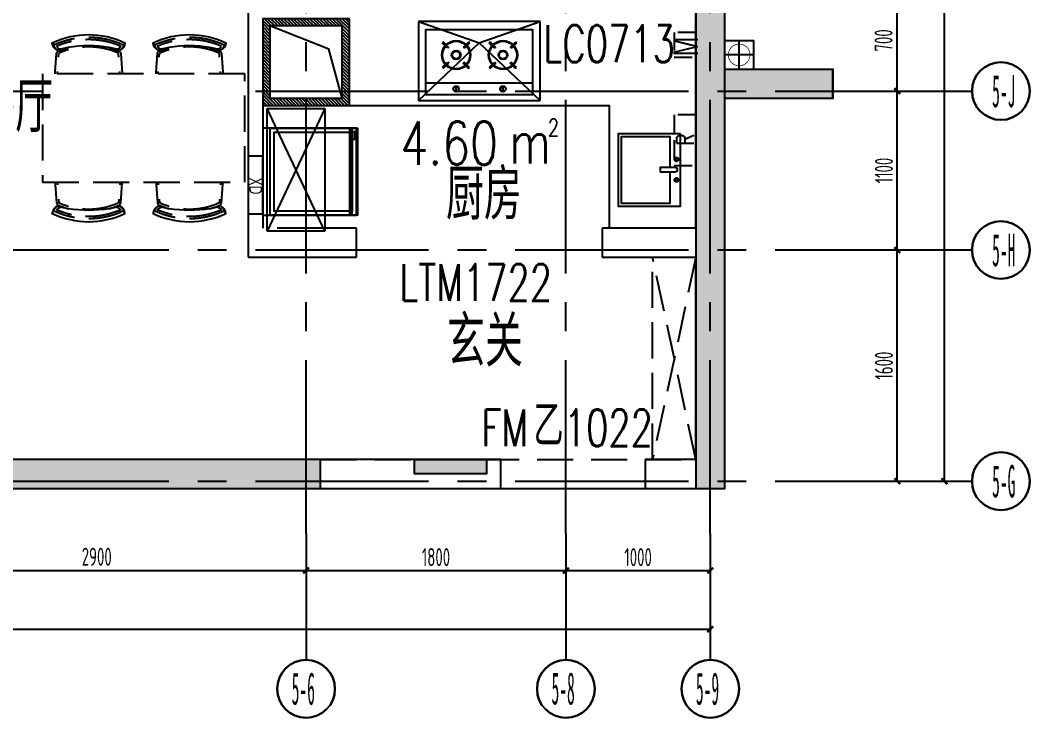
# Model space of a CAD drawing. Header units: millimetres. Extents: x -187744 to 2148, y -49419 to 6550.
# Drawn here: x -27873 to -20879, y -16749 to -11921 of the extents above; entities that cross this region are included whole.
import ezdxf
from ezdxf.enums import TextEntityAlignment as Align

# ---------------------------------------------------------------- set-up
doc = ezdxf.new("R2010")
doc.units = ezdxf.units.MM
doc.header["$LTSCALE"] = 1000
doc.header["$MEASUREMENT"] = 0
doc.set_wipeout_variables(frame=1)
for name, pattern in [('B1户型$0$DASH', [0.35, 0.25, -0.1]), ('CONTINOUS', [0]), ('DASHED2', [0.375, 0.25, -0.125]), ('M-CENTER', [1.8, 1.2, -0.2, 0.2, -0.2])]:
    doc.linetypes.add(name, pattern=pattern)
doc.layers.get('Defpoints').update_dxf_attribs({"color": 136})
for name, color, linetype in [('-F废水立管', 30, 'F废水50'), ('0w-梁1', 4, 'DASHED2'), ('1#f35层以上墙柱-col_建筑$0$1#f35层以上墙柱-col$0$Col_1#_2F$0$0q-柱0', 3, 'Continuous'), ('1#f35层以上墙柱-col_建筑$0$1#f35层以上墙柱-col$0$Col_1#_2F$0$0q-柱填充', 251, 'Continuous'), ('A-AXIS', 150, 'Continuous'), ('A-DIM', 44, 'Continuous'), ('AXIS', 150, 'Continuous'), ('AXIS_TEXT', 50, 'Continuous'), ('B1户型$0$AD-SIGN', 195, 'Continuous'), ('B1户型$0$BASE', 5, 'Continuous'), ('B1户型$0$BASE-HATCH', 8, 'Continuous'), ('B1户型$0$D_EQUIPMENT', 240, 'Continuous'), ('B1户型$0$DS-HIGH-CABINET', 30, 'Continuous'), ('B1户型$0$FF-FIXT', 31, 'Continuous'), ('B1户型$0$FF-FURN', 51, 'Continuous'), ('B1户型$0$FLOR-TPTN', 153, 'Continuous'), ('B1户型$0$FURNITURE', 9, 'B1户型$0$DASH'), ('B1户型$0$K_EQUIPMENT', 6, 'Continuous'), ('B1户型$0$WALL', 2, 'Continuous'), ('B1户型$0$WIND', 4, 'Continuous'), ('DOTE', 138, 'M-CENTER'), ('PUB_TEXT', 7, 'Continuous'), ('WALL', 160, 'Continuous'), ('WIND-IDEN', 150, 'Continuous'), ('轴字', 7, 'Continuous')]:
    doc.layers.add(name, color=color, linetype=linetype)
doc.layers.add('-给排水辅助线', color=201, linetype='Continuous', plot=False)
doc.styles.add('-linetext', font='(hs)华森字母.shx', dxfattribs={"width": 0.6, "bigfont": '(hs)华森汉字.shx'})
doc.styles.add('_SIMPLEX', font='SIMPLEX', dxfattribs={"width": 0.8, "bigfont": 'hztxt'})
doc.styles.add('_TCH_WINDOW', font='SIMPLEX', dxfattribs={"bigfont": 'GBCBIG'})
doc.styles.add('B1户型$0$1#2#平面图$0$1#2#平面图$0$平面说明-标准层$0$HZ1', font='ros.shx', dxfattribs={"width": 0.7, "bigfont": 'hztxt.shx'})
doc.styles.add('B1户型$0$3#平面图$0$平面说明-标准层$0$hszt', font='HS华森字母.shx', dxfattribs={"width": 0.7, "bigfont": 'hs华森汉字.shx'})
doc.styles.add('COMPLEX', font='COMPLEX')
doc.styles.add('H-DIM', font='archs.shx', dxfattribs={"width": 0.7})
doc.styles.add('S-黑体', font='simhei.ttf')
doc.linetypes.add('F废水50', pattern='A,50,-1,["F",-linetext,S=1.5,R=0,X=-0.75,Y=-0.75],-1', length=52)
doc.dimstyles.new('H_DIM_1', dxfattribs={"dimscale": 0, "dimtxt": 2.5, "dimasz": 0.8, "dimexe": 2, "dimexo": 1.5, "dimgap": 0.6, "dimtad": 1, "dimdec": 0, "dimzin": 12, "dimdsep": 46, "dimtxsty": 'H-DIM', "dimblk": 'ARCHTICK', "dimcen": 0.125, "dimclrd": 44, "dimclre": 44, "dimclrt": 50, "dimadec": 0, "dimazin": 0, "dimtfac": 1, "dimtdec": 0, "dimtix": 1, "dimtmove": 2, "dimatfit": 3, "dimldrblk": 'ARCHTICK', "dimfxl": 1, "dimtvp": 1, "dimtolj": 1, "dimtzin": 0, "dimarcsym": 0})

# ---------------------------------------------------------------- blocks, each defined once
blk = doc.blocks.new('_ArchTick')
at = {"color": 0, "linetype": 'ByBlock', "const_width": 0.4}
blk.add_lwpolyline([(-0.5, -0.5), (0.5, 0.5)], dxfattribs=at)
blk = doc.blocks.new('*D44')
at = {"layer": 'A-DIM', "color": 44, "lineweight": -2, "transparency": 16777216}
for p, q in [((6700.8, 3825.1), (7329.1, 3825.1)), ((7229.1, -4024.9), (7229.1, 3825.1)), ((6700.8, -4024.9), (7329.1, -4024.9))]:
    blk.add_line(p, q, dxfattribs=at)
at = {"layer": 'Defpoints', "color": 0, "transparency": 16777216}
for p in [(6625.8, 3825.1), (7229.1, 3825.1), (6625.8, -4024.9)]:
    blk.add_point(p, dxfattribs=at)
at = {"layer": 'A-DIM', "color": 44, "lineweight": -2, "transparency": 16777216, "xscale": 40, "yscale": 40, "zscale": 40}
for p, rotation in [((7229.1, 3825.1), 90), ((7229.1, -4024.9), 270)]:
    blk.add_blockref('_ArchTick', p, dxfattribs=dict(at, rotation=rotation))
at = {"layer": 'A-DIM', "color": 50, "transparency": 16777216, "insert": (7134, -99.9), "char_height": 125, "attachment_point": 5, "rotation": 90, "style": 'H-DIM'}
blk.add_mtext('\\A1;7850', dxfattribs=at)
blk = doc.blocks.new('*D43')
at = {"layer": 'A-DIM', "color": 44, "lineweight": -2, "transparency": 16777216}
for p, q in [((6700.8, -2424.9), (7003.1, -2424.9)), ((6903.1, -4024.9), (6903.1, -2424.9)), ((6700.8, -4024.9), (7003.1, -4024.9))]:
    blk.add_line(p, q, dxfattribs=at)
at = {"layer": 'Defpoints', "color": 0, "transparency": 16777216}
for p in [(6625.8, -2424.9), (6903.1, -2424.9), (6625.8, -4024.9)]:
    blk.add_point(p, dxfattribs=at)
at = {"layer": 'A-DIM', "color": 44, "lineweight": -2, "transparency": 16777216, "xscale": 40, "yscale": 40, "zscale": 40}
for p, rotation in [((6903.1, -2424.9), 90), ((6903.1, -4024.9), 270)]:
    blk.add_blockref('_ArchTick', p, dxfattribs=dict(at, rotation=rotation))
at = {"layer": 'A-DIM', "color": 50, "transparency": 16777216, "insert": (6810.6, -3224.9), "char_height": 125, "attachment_point": 5, "rotation": 90, "style": 'H-DIM'}
blk.add_mtext('\\A1;1600', dxfattribs=at)
blk = doc.blocks.new('*D42')
at = {"layer": 'A-DIM', "color": 44, "lineweight": -2, "transparency": 16777216}
for p, q in [((6700.8, -1324.9), (7003.1, -1324.9)), ((6903.1, -2424.9), (6903.1, -1324.9)), ((6700.8, -2424.9), (7003.1, -2424.9))]:
    blk.add_line(p, q, dxfattribs=at)
at = {"layer": 'Defpoints', "color": 0, "transparency": 16777216}
for p in [(6625.8, -1324.9), (6903.1, -1324.9), (6625.8, -2424.9)]:
    blk.add_point(p, dxfattribs=at)
at = {"layer": 'A-DIM', "color": 44, "lineweight": -2, "transparency": 16777216, "xscale": 40, "yscale": 40, "zscale": 40}
for p, rotation in [((6903.1, -1324.9), 90), ((6903.1, -2424.9), 270)]:
    blk.add_blockref('_ArchTick', p, dxfattribs=dict(at, rotation=rotation))
at = {"layer": 'A-DIM', "color": 50, "transparency": 16777216, "insert": (6810.6, -1874.9), "char_height": 125, "attachment_point": 5, "rotation": 90, "style": 'H-DIM'}
blk.add_mtext('\\A1;1100', dxfattribs=at)
blk = doc.blocks.new('*D41')
at = {"layer": 'A-DIM', "color": 44, "lineweight": -2, "transparency": 16777216}
for p, q in [((6700.8, -624.9), (7003.1, -624.9)), ((6903.1, -1324.9), (6903.1, -624.9)), ((6700.8, -1324.9), (7003.1, -1324.9))]:
    blk.add_line(p, q, dxfattribs=at)
at = {"layer": 'Defpoints', "color": 0, "transparency": 16777216}
for p in [(6625.8, -624.9), (6903.1, -624.9), (6625.8, -1324.9)]:
    blk.add_point(p, dxfattribs=at)
at = {"layer": 'A-DIM', "color": 44, "lineweight": -2, "transparency": 16777216, "xscale": 40, "yscale": 40, "zscale": 40}
for p, rotation in [((6903.1, -624.9), 90), ((6903.1, -1324.9), 270)]:
    blk.add_blockref('_ArchTick', p, dxfattribs=dict(at, rotation=rotation))
at = {"layer": 'A-DIM', "color": 50, "transparency": 16777216, "insert": (6808, -974.9), "char_height": 125, "attachment_point": 5, "rotation": 90, "style": 'H-DIM'}
blk.add_mtext('\\A1;700', dxfattribs=at)
blk = doc.blocks.new('_AXISO')
blk.add_circle((0, 0), 0.5)
at = {"layer": 'AXIS_TEXT', "style": 'COMPLEX', "width": 1.041667}
blk.add_attdef('A', text='', height=0.56, dxfattribs=at).set_placement((-0.25, -0.28), (0.25, -0.28), align=Align.FIT)
blk = doc.blocks.new('*D36')
at = {"layer": 'A-DIM', "color": 44, "lineweight": -2, "transparency": 16777216}
for p, q in [((-5792.1, -4461.9), (-5792.1, -5149.7)), ((5607.9, -4461.9), (5607.9, -5149.7)), ((-5792.1, -5049.7), (5607.9, -5049.7))]:
    blk.add_line(p, q, dxfattribs=at)
at = {"layer": 'Defpoints', "color": 0, "transparency": 16777216}
for p in [(-5792.1, -4386.9), (5607.9, -4386.9), (5607.9, -5049.7)]:
    blk.add_point(p, dxfattribs=at)
at = {"layer": 'A-DIM', "color": 44, "lineweight": -2, "transparency": 16777216, "xscale": 40, "yscale": 40, "zscale": 40, "rotation": 180}
blk.add_blockref('_ArchTick', (-5792.1, -5049.7), dxfattribs=at)
at = {"layer": 'A-DIM', "color": 44, "lineweight": -2, "transparency": 16777216, "xscale": 40, "yscale": 40, "zscale": 40}
blk.add_blockref('_ArchTick', (5607.9, -5049.7), dxfattribs=at)
at = {"layer": 'A-DIM', "color": 50, "transparency": 16777216, "insert": (-92.1, -4952), "char_height": 125, "attachment_point": 5, "style": 'H-DIM'}
blk.add_mtext('\\A1;11400', dxfattribs=at)
blk = doc.blocks.new('*D33')
at = {"layer": 'A-DIM', "color": 44, "lineweight": -2, "transparency": 16777216}
for p, q in [((-92.1, -4461.9), (-92.1, -4742.7)), ((2807.9, -4461.9), (2807.9, -4742.7)), ((-92.1, -4642.7), (2807.9, -4642.7))]:
    blk.add_line(p, q, dxfattribs=at)
at = {"layer": 'Defpoints', "color": 0, "transparency": 16777216}
for p in [(-92.1, -4386.9), (2807.9, -4386.9), (2807.9, -4642.7)]:
    blk.add_point(p, dxfattribs=at)
at = {"layer": 'A-DIM', "color": 44, "lineweight": -2, "transparency": 16777216, "xscale": 40, "yscale": 40, "zscale": 40, "rotation": 180}
blk.add_blockref('_ArchTick', (-92.1, -4642.7), dxfattribs=at)
at = {"layer": 'A-DIM', "color": 44, "lineweight": -2, "transparency": 16777216, "xscale": 40, "yscale": 40, "zscale": 40}
blk.add_blockref('_ArchTick', (2807.9, -4642.7), dxfattribs=at)
at = {"layer": 'A-DIM', "color": 50, "transparency": 16777216, "insert": (1357.9, -4547.6), "char_height": 125, "attachment_point": 5, "style": 'H-DIM'}
blk.add_mtext('\\A1;2900', dxfattribs=at)
blk = doc.blocks.new('*D32')
at = {"layer": 'A-DIM', "color": 44, "lineweight": -2, "transparency": 16777216}
for p, q in [((2807.9, -4461.9), (2807.9, -4742.7)), ((4607.9, -4461.9), (4607.9, -4742.7)), ((2807.9, -4642.7), (4607.9, -4642.7))]:
    blk.add_line(p, q, dxfattribs=at)
at = {"layer": 'Defpoints', "color": 0, "transparency": 16777216}
for p in [(2807.9, -4386.9), (4607.9, -4386.9), (4607.9, -4642.7)]:
    blk.add_point(p, dxfattribs=at)
at = {"layer": 'A-DIM', "color": 44, "lineweight": -2, "transparency": 16777216, "xscale": 40, "yscale": 40, "zscale": 40, "rotation": 180}
blk.add_blockref('_ArchTick', (2807.9, -4642.7), dxfattribs=at)
at = {"layer": 'A-DIM', "color": 44, "lineweight": -2, "transparency": 16777216, "xscale": 40, "yscale": 40, "zscale": 40}
blk.add_blockref('_ArchTick', (4607.9, -4642.7), dxfattribs=at)
at = {"layer": 'A-DIM', "color": 50, "transparency": 16777216, "insert": (3707.9, -4550.2), "char_height": 125, "attachment_point": 5, "style": 'H-DIM'}
blk.add_mtext('\\A1;1800', dxfattribs=at)
blk = doc.blocks.new('*D31')
at = {"layer": 'A-DIM', "color": 44, "lineweight": -2, "transparency": 16777216}
for p, q in [((4607.9, -4461.9), (4607.9, -4742.7)), ((5607.9, -4461.9), (5607.9, -4742.7)), ((4607.9, -4642.7), (5607.9, -4642.7))]:
    blk.add_line(p, q, dxfattribs=at)
at = {"layer": 'Defpoints', "color": 0, "transparency": 16777216}
for p in [(4607.9, -4386.9), (5607.9, -4386.9), (5607.9, -4642.7)]:
    blk.add_point(p, dxfattribs=at)
at = {"layer": 'A-DIM', "color": 44, "lineweight": -2, "transparency": 16777216, "xscale": 40, "yscale": 40, "zscale": 40, "rotation": 180}
blk.add_blockref('_ArchTick', (4607.9, -4642.7), dxfattribs=at)
at = {"layer": 'A-DIM', "color": 44, "lineweight": -2, "transparency": 16777216, "xscale": 40, "yscale": 40, "zscale": 40}
blk.add_blockref('_ArchTick', (5607.9, -4642.7), dxfattribs=at)
at = {"layer": 'A-DIM', "color": 50, "transparency": 16777216, "insert": (5107.9, -4550.2), "char_height": 125, "attachment_point": 5, "style": 'H-DIM'}
blk.add_mtext('\\A1;1000', dxfattribs=at)
blk = doc.blocks.new('gslg002')
at = {"layer": '-给排水辅助线', "color": 251, "linetype": 'ByBlock'}
blk.add_lwpolyline([(28960.9, 54333.3), (29160.9, 54333.3), (29160.9, 54533.3), (28960.9, 54533.3)], close=True, dxfattribs=at)
at = {"layer": '-给排水辅助线', "linetype": 'ByBlock'}
for points in [[(29060.9, 54333.3), (29060.9, 54533.3)], [(28960.9, 54433.3), (29160.9, 54433.3)]]:
    blk.add_lwpolyline(points, dxfattribs=at)
at = {"const_width": 4.69}
blk.add_lwpolyline([(28985.9, 54433.3, 1), (29135.9, 54433.3, 1)], format="xyb", close=True, dxfattribs=at)
blk = doc.blocks.new('B1户型$0$A$C2F164602')
at = {"color": 8}
for p, q in [((-73.3, 421.8), (-73.3, 406)), ((68.8, 421.8), (68.8, 406)), ((-76.1, 403.2), (-91.7, 403.2)), ((-73.3, 384.6), (-73.3, 400.4)), ((-55.3, 403.2), (-70.5, 403.2)), ((50.7, 403.2), (66, 403.2)), ((68.8, 384.6), (68.8, 400.4)), ((71.6, 403.2), (87.1, 403.2))]:
    blk.add_line(p, q, dxfattribs=at)
at = {"color": 0, "linetype": 'Continuous'}
blk.add_lwpolyline([(-250, 430), (-250, 0), (250, 0), (250, 430)], close=True, dxfattribs=at)
for points in [[(-17.8, 360), (-230, 360), (-230, 20), (230, 20), (230, 360), (13.3, 360)], [(-17.8, 397.6), (-17.8, 289.3), (13.3, 289.3), (13.3, 397.6)], [(8.3, 409.3), (-12.8, 409.3)]]:
    blk.add_lwpolyline(points, dxfattribs=at)
at = {"color": 8, "ltscale": 1000, "const_width": 0.314}
blk.add_lwpolyline([(-73.3, 403.3, -1), (-73.3, 403, -1)], format="xyb", close=True, dxfattribs=at)
at = {"color": 8, "const_width": 0.314}
blk.add_lwpolyline([(68.8, 403.3, 1), (68.8, 403, 1)], format="xyb", close=True, dxfattribs=at)
at = {"color": 0, "linetype": 'Continuous'}
for centre in [(-73.3, 403.2), (68.8, 403.2)]:
    blk.add_circle(centre, 14.1, dxfattribs=at)
at = {"color": 8}
for centre in [(-73.1, 403.3), (68.6, 403.3)]:
    blk.add_circle(centre, 11.4, dxfattribs=at)
at = {"color": 0, "linetype": 'Continuous'}
for centre, start, end in [((-33.8, 411.4), 319.21795, 354.32713), ((29.3, 411.4), 185.67287, 220.78205)]:
    blk.add_arc(centre, 21.1, start, end, dxfattribs=at)
blk = doc.blocks.new('B1户型$0$sdfgfghsrtgye45r')
at = {"layer": 'B1户型$0$FF-FURN'}
for points in [[(61027, -1220018.7), (61627, -1220018.7), (61627, -1219368.7), (61027, -1219368.7)], [(61550.5, -1219988.2), (61605.2, -1219988.2), (61605.2, -1220004.5), (61550.5, -1220004.5)]]:
    blk.add_lwpolyline(points, close=True, dxfattribs=at)
blk.add_lwpolyline([(61627, -1219968.7), (61027, -1219968.7)], dxfattribs=at)
blk = doc.blocks.new('B1户型$0$A$C05EE60CC')
at = {"layer": 'B1户型$0$FURNITURE'}
for p, q in [((-13.7, 527), (-12.1, 507)), ((195.1, 129.9), (-13.8, 438.8)), ((-210.1, -104), (-373.1, 231.4)), ((195.1, 129.9), (-210.1, -104))]:
    blk.add_line(p, q, dxfattribs=at)
at = {"layer": 'B1户型$0$FURNITURE', "linetype": 'Continuous'}
blk.add_lwpolyline([(-91.9, 443.5, -0.03515), (-20.6, 456, -0.221919), (-2.2, 448.4), (211.6, 132.2, -0.488206), (210.9, 121.7), (-210.1, -121.3, -0.528393), (-220.3, -117.2), (-387.2, 226.1, -0.221919), (-384.6, 245.9), (-338.1, 301.4), (-377.9, 266.3), (-391, 248.9, -0.305892), (-449.5, 275.4, -0.225695), (-13.7, 527, -0.305892), (-20.1, 463.1, 0.010418), (-41.7, 460.5), (-91.9, 443.5)], format="xyb", dxfattribs=at)
at = {"layer": 'B1户型$0$FURNITURE'}
blk.add_lwpolyline([(-449.5, 275.4), (-433, 264)], dxfattribs=at)
for centre, radius, start, end in [((32.9, -57), 565.8, 94.56345, 145.43655), ((32.9, -57), 550.8, 96.16141, 143.83859), ((-72.4, 495.3), 46.4, 311.42754, 354.25754), ((-72.4, 495.3), 61.4, 328.43705, 11.01999), ((32.9, -57), 500.8, 96.22645, 143.77355), ((-19.6, 432.5), 8.6, 47.86314, 102.15075), ((-392.7, 310.4), 61.4, 228.98001, 271.56295), ((-392.7, 310.4), 46.4, 245.74246, 288.57246), ((-364.7, 233.2), 8.6, 137.84925, 192.13686)]:
    blk.add_arc(centre, radius, start, end, dxfattribs=at)
at = {"layer": 'B1户型$0$FURNITURE', "linetype": 'Continuous'}
blk.add_arc((207.4, -359.3), 856.8, 110.45237, 129.54763, dxfattribs=at)
blk = doc.blocks.new('B1户型$0$A$C1F4B1202')
at = {"layer": 'B1户型$0$FF-FIXT'}
for p, q in [((-219, 320.2), (-256.4, 356.1)), ((-212.3, 327.6), (-249.5, 363.3)), ((-109.1, 328.1), (-71.8, 363.9)), ((-102.2, 320.8), (-64.9, 356.7)), ((105.5, 320.2), (68.1, 356.1)), ((112.3, 327.6), (75.1, 363.3)), ((215.5, 328.1), (252.7, 363.9)), ((222.3, 320.8), (259.6, 356.7)), ((-254.5, 188.3), (-217.3, 224.1)), ((-247.6, 181.1), (-210.2, 217)), ((-73.8, 180.5), (-111.1, 216.5)), ((-66.8, 187.7), (-104, 223.5)), ((70, 188.3), (107.3, 224.1)), ((77, 181.1), (114.3, 217)), ((250.8, 180.5), (213.4, 216.5)), ((257.7, 187.7), (220.5, 223.5)), ((371.9, 78.3), (-371.9, 78.3)), ((-163.2, 18.7), (-163.2, 58.2)), ((-158.2, 18.8), (-158.2, 58.1)), ((161.3, 18.7), (161.3, 58.2)), ((166.3, 18.8), (166.3, 58.1))]:
    blk.add_line(p, q, dxfattribs=at)
at = {"layer": 'B1户型$0$FF-FIXT', "linetype": 'Continuous'}
blk.add_lwpolyline([(-371.9, 0), (371.9, 0), (371.9, 446.5), (-371.9, 446.5)], close=True, dxfattribs=at)
at = {"layer": 'B1户型$0$FF-FIXT'}
for centre, radius in [((-160.4, 273.2), 100), ((-160.4, 273.2), 95), ((164.2, 273.2), 100), ((164.2, 273.2), 95), ((-160.4, 273.2), 31.3), ((-160.4, 273.2), 26.3), ((164.2, 273.2), 31.3), ((164.2, 273.2), 26.3), ((-161.2, 38.4), 19.8), ((163.3, 38.4), 19.8)]:
    blk.add_circle(centre, radius, dxfattribs=at)
for centre, radius, start, end in [((-160.4, 273.2), 126.7, 134.67564, 139.19964), ((-160.4, 273.2), 126.7, 41.16386, 45.68755), ((164.2, 273.2), 126.7, 134.67564, 139.19964), ((164.2, 273.2), 126.7, 41.16386, 45.68755), ((-160.4, 273.2), 75.1, 133.6762, 141.30987), ((-160.4, 273.2), 75.1, 39.30452, 46.93668), ((164.2, 273.2), 75.1, 133.6762, 141.30987), ((164.2, 273.2), 75.1, 39.30452, 46.93668), ((-160.4, 273.2), 75.1, 220.80073, 228.43289), ((-160.4, 273.2), 75.1, 310.95271, 318.58638), ((164.2, 273.2), 75.1, 220.80073, 228.43289), ((164.2, 273.2), 75.1, 310.95271, 318.58638), ((-160.4, 273.2), 126.7, 222.04986, 226.57356), ((-160.4, 273.2), 126.7, 313.06294, 317.58695), ((164.2, 273.2), 126.7, 222.04986, 226.57356), ((164.2, 273.2), 126.7, 313.06294, 317.58695)]:
    blk.add_arc(centre, radius, start, end, dxfattribs=at)
blk = doc.blocks.new('B1户型$0$做成ACAD TuKuai0242')
at = {"layer": 'B1户型$0$FF-FURN', "linetype": 'Continuous'}
for points in [[(300, 0), (-300, 0), (-300, 650), (300, 650)], [(317, 650), (357, 650), (357, 0), (317, 0)]]:
    blk.add_lwpolyline(points, close=True, dxfattribs=at)
at = {"layer": 'B1户型$0$FF-FURN'}
blk.add_lwpolyline([(317, 30), (-270, 30), (-270, 620), (317, 620)], close=True, dxfattribs=at)
blk = doc.blocks.new('B1户型$0$1#2#平面图$0$1#2#平面图$0$平面说明-标准层$0$A$C6E9C6F32')
at = {"linetype": 'B1户型$0$DASH', "ltscale": 0.5}
blk.add_lwpolyline([(200, 150), (370, 150), (370, 0), (200, 0), (200, 150)], dxfattribs=at)
at = {"linetype": 'B1户型$0$DASH', "style": 'B1户型$0$1#2#平面图$0$1#2#平面图$0$平面说明-标准层$0$HZ1', "width": 0.7}
blk.add_text('M', height=172.8, dxfattribs=at).set_placement((229.2, -16))
blk = doc.blocks.new('B1户型$0$1#2#平面图$0$1#2#平面图$0$平面说明-标准层$0$RSQ2')
at = {"linetype": 'B1户型$0$DASH', "ltscale": 0.5}
blk.add_lwpolyline([(0, 150), (350, 150), (350, 0), (0, 0)], close=True, dxfattribs=at)
at = {"linetype": 'B1户型$0$DASH'}
for points in [[(196.3, 132.9), (160.3, 132.9), (148.3, 127.2), (144.3, 121.5), (140.3, 110), (140.3, 98.6), (144.3, 87.2), (148.3, 81.5), (160.3, 75.7), (196.3, 75.7)], [(168.3, 75.7), (140.3, 12.9)], [(196.3, 132.9), (196.3, 12.9)]]:
    blk.add_lwpolyline(points, dxfattribs=at)
blk = doc.blocks.new('B1户型$0$3#平面图$0$平面说明-标准层$0$dd2')
at = {"layer": 'B1户型$0$D_EQUIPMENT'}
blk.add_lwpolyline([(50, 70), (450, 70), (450, 170), (50, 170)], close=True, dxfattribs=at)
at = {"layer": 'B1户型$0$D_EQUIPMENT', "style": 'B1户型$0$3#平面图$0$平面说明-标准层$0$hszt', "width": 0.7}
blk.add_text('XD', height=90, dxfattribs=at).set_placement((198.4, 75.8))
blk = doc.blocks.new('B1户型$0$3#平面图$0$平面说明-标准层$0$dd1')
at = {"layer": 'B1户型$0$D_EQUIPMENT'}
blk.add_lwpolyline([(0, 0), (500, 0), (500, 100), (0, 100)], close=True, dxfattribs=at)
blk.add_solid([(0, 100), (0, 0), (500, 100), (500, 0)], dxfattribs=at)
blk = doc.blocks.new('B1柱子')
at = {"layer": '1#f35层以上墙柱-col_建筑$0$1#f35层以上墙柱-col$0$Col_1#_2F$0$0q-柱填充'}
h = blk.add_hatch(color=256, dxfattribs=at)
h.dxf.hatch_style = 1
h.paths.add_polyline_path([(624891.3, 93134.5), (624891.5, 92934.2), (624891.3, 92934.2), (624891.3, 91334.2), (625091.3, 91334.4), (625091.3, 94034.4), (625841.3, 94034.4), (625841.3, 94234.4), (625091.3, 94234.4), (625091.3, 94934.4), (624891.3, 94934.4)])
h = blk.add_hatch(color=256, dxfattribs=at)
h.dxf.hatch_style = 1
h.paths.add_polyline_path([(615891.3, 91934.4), (615891.3, 91334.4), (619191.3, 91334.4), (619191.3, 90734.4), (619441.3, 90734.4), (619441.3, 91334.4), (622291.3, 91334.4), (622291.3, 91534.5), (616141.3, 91534.4), (616141.3, 91934.4)])
at = {"layer": 'WALL'}
for points in [[(624891.3, 93134.5), (624891.5, 92934.2), (624891.3, 92934.2), (624891.3, 91334.2), (625091.3, 91334.4), (625091.3, 94034.4), (625841.3, 94034.4), (625841.3, 94234.4), (625091.3, 94234.4), (625091.3, 94934.4), (624891.3, 94934.4), (624891.3, 93134.5)], [(615891.3, 91934.4), (615891.3, 91334.4), (619191.3, 91334.4), (619191.3, 90734.4), (619441.3, 90734.4), (619441.3, 91334.4), (622291.3, 91334.4), (622291.3, 91534.5), (616141.3, 91534.4), (616141.3, 91934.4)]]:
    blk.add_lwpolyline(points, close=True, dxfattribs=at)
at = {"layer": '-F废水立管', "linetype": 'CONTINOUS', "ltscale": 10, "xscale": -1}
blk.add_blockref('gslg002', (654252.2, 39901.1), dxfattribs=at)
blk = doc.blocks.new('liang00000000')
at = {"layer": '0w-梁1', "linetype": 'DASHED2'}
for p, q in [((4075548.2, -1401105.2), (4078148.2, -1401105.3)), ((4075548.2, -1401305.5), (4078148.2, -1401305.3))]:
    blk.add_line(p, q, dxfattribs=at)
blk = doc.blocks.new('QBLOCK2019073115112111')
for centre in [(7621.1, -1324.9), (7621.1, -1324.9), (7621.1, -2424.9), (7621.1, -2424.9), (7621.1, -4024.9), (7621.1, -4024.9), (2807.9, -5461.9), (2807.9, -5461.9), (4607.9, -5461.9), (4607.9, -5461.9), (5607.9, -5461.9), (5607.9, -5461.9)]:
    blk.add_circle(centre, 200)
at = {"layer": 'AXIS'}
for p, q in [((6625.8, -1324.9), (7421.1, -1324.9)), ((6625.8, -2424.9), (7421.1, -2424.9)), ((6625.8, -4024.9), (7421.1, -4024.9)), ((2807.9, -4386.9), (2807.9, -5261.9)), ((4607.9, -4386.9), (4607.9, -5261.9)), ((5607.9, -4386.9), (5607.9, -5261.9))]:
    blk.add_line(p, q, dxfattribs=at)
at = {"layer": 'DOTE'}
for p, q in [((2807.9, -4386.9), (2807.9, 4572.4)), ((4607.9, -4386.9), (4607.9, 4572.4)), ((5607.9, -4386.9), (5607.9, 4572.4)), ((-6542.9, -1324.9), (6625.8, -1324.9)), ((-6542.9, -2424.9), (6625.8, -2424.9)), ((-6542.9, -4024.9), (6625.8, -4024.9))]:
    blk.add_line(p, q, dxfattribs=at)
at = {"layer": 'A-AXIS'}
ref = blk.add_blockref('_AXISO', (7621.1, -1324.9), dxfattribs=dict(at, xscale=-400, yscale=400, zscale=400))
ref.add_attrib('A', '5-J', dxfattribs={"layer": '轴字', "color": 2, "height": 224, "style": 'S-黑体', "width": 0.333659}).set_placement((7559.9, -1436.9), (7721.1, -1436.9), align=Align.FIT)
ref = blk.add_blockref('_AXISO', (7621.1, -2424.9), dxfattribs=dict(at, xscale=-400, yscale=400, zscale=400))
ref.add_attrib('A', '5-H', dxfattribs={"layer": '轴字', "color": 2, "height": 224, "style": 'S-黑体', "width": 0.333659}).set_placement((7559.9, -2536.9), (7721.1, -2536.9), align=Align.FIT)
ref = blk.add_blockref('_AXISO', (7621.1, -4024.9), dxfattribs=dict(at, xscale=-400, yscale=400, zscale=400))
ref.add_attrib('A', '5-G', dxfattribs={"layer": '轴字', "color": 2, "height": 224, "style": 'S-黑体', "width": 0.333659}).set_placement((7559.9, -4136.9), (7721.1, -4136.9), align=Align.FIT)
ref = blk.add_blockref('_AXISO', (2807.9, -5461.9), dxfattribs=dict(at, xscale=-400, yscale=400, zscale=400, rotation=180))
ref.add_attrib('A', '5-6', dxfattribs={"layer": '轴字', "color": 2, "height": 224, "style": 'S-黑体', "width": 0.333659}).set_placement((2707.9, -5571.4), (2869.2, -5571.4), align=Align.FIT)
ref = blk.add_blockref('_AXISO', (4607.9, -5461.9), dxfattribs=dict(at, xscale=-400, yscale=400, zscale=400, rotation=180))
ref.add_attrib('A', '5-8', dxfattribs={"layer": '轴字', "color": 2, "height": 224, "style": 'S-黑体', "width": 0.333659}).set_placement((4507.9, -5570.2), (4669.2, -5570.2), align=Align.FIT)
ref = blk.add_blockref('_AXISO', (5607.9, -5461.9), dxfattribs=dict(at, xscale=-400, yscale=400, zscale=400, rotation=180))
ref.add_attrib('A', '5-9', dxfattribs={"layer": '轴字', "color": 2, "height": 224, "style": 'S-黑体', "width": 0.333659}).set_placement((5507.9, -5571.4), (5669.2, -5571.4), align=Align.FIT)
at = {"layer": 'AXIS_TEXT', "style": 'COMPLEX', "width": 1.041667}
for p, p2 in [((-5892.1, 5527.8), (-5692.1, 5527.8)), ((-5892.1, 5527.8), (-5692.1, 5527.8)), ((-5192.1, 5527.8), (-4992.1, 5527.8)), ((-5192.1, 5527.8), (-4992.1, 5527.8)), ((-3492.1, 5527.8), (-3292.1, 5527.8)), ((-3492.1, 5527.8), (-3292.1, 5527.8)), ((-2592.1, 5527.8), (-2392.1, 5527.8)), ((-2592.1, 5527.8), (-2392.1, 5527.8)), ((-192.1, 5527.8), (7.9, 5527.8)), ((-192.1, 5527.8), (7.9, 5527.8)), ((2707.9, 5527.8), (2907.9, 5527.8)), ((2707.9, 5527.8), (2907.9, 5527.8)), ((4507.9, 5527.8), (4707.9, 5527.8)), ((4507.9, 5527.8), (4707.9, 5527.8)), ((5507.9, 5527.8), (5707.9, 5527.8)), ((5507.9, 5527.8), (5707.9, 5527.8)), ((-7660.5, 3713.1), (-7460.5, 3713.1)), ((-7660.5, 3713.1), (-7460.5, 3713.1)), ((7521.1, 3713.1), (7521.6, 3713.1)), ((7521.1, 3713.1), (7521.6, 3713.1)), ((-7660.5, 2463.1), (-7460.5, 2463.1)), ((-7660.5, 2463.1), (-7460.5, 2463.1)), ((7521.1, 2463.1), (7521.6, 2463.1)), ((7521.1, 2463.1), (7521.6, 2463.1)), ((-7660.5, 1413.1), (-7460.5, 1413.1)), ((-7660.5, 1413.1), (-7460.5, 1413.1)), ((7521.1, 1413.1), (7521.6, 1413.1)), ((7521.1, 1413.1), (7521.6, 1413.1)), ((-7660.5, 263.1), (-7460.5, 263.1)), ((-7660.5, 263.1), (-7460.5, 263.1)), ((7521.1, 263.1), (7521.6, 263.1)), ((7521.1, 263.1), (7521.6, 263.1)), ((-7660.5, -736.9), (-7460.5, -736.9)), ((-7660.5, -736.9), (-7460.5, -736.9)), ((7521.1, -736.9), (7521.6, -736.9)), ((7521.1, -736.9), (7521.6, -736.9)), ((-7660.5, -1436.9), (-7460.5, -1436.9)), ((-7660.5, -1436.9), (-7460.5, -1436.9)), ((7521.1, -1436.9), (7521.6, -1436.9)), ((7521.1, -1436.9), (7521.6, -1436.9)), ((-7660.5, -2536.9), (-7460.5, -2536.9)), ((-7660.5, -2536.9), (-7460.5, -2536.9)), ((7521.1, -2536.9), (7521.6, -2536.9)), ((7521.1, -2536.9), (7521.6, -2536.9)), ((-7660.5, -4136.9), (-7460.5, -4136.9)), ((-7660.5, -4136.9), (-7460.5, -4136.9)), ((7521.1, -4136.9), (7521.6, -4136.9)), ((7521.1, -4136.9), (7521.6, -4136.9)), ((-5892.1, -5349.9), (-5891.6, -5349.9)), ((-5892.1, -5349.9), (-5891.6, -5349.9)), ((-5192.1, -5349.9), (-5191.6, -5349.9)), ((-5192.1, -5349.9), (-5191.6, -5349.9)), ((-3492.1, -5351.1), (-3491.6, -5351.1)), ((-3492.1, -5351.1), (-3491.6, -5351.1)), ((-2592.1, -5349.9), (-2591.6, -5349.9)), ((-2592.1, -5349.9), (-2591.6, -5349.9)), ((-192.1, -5349.9), (-191.6, -5349.9)), ((-192.1, -5349.9), (-191.6, -5349.9)), ((2707.9, -5349.9), (2708.4, -5349.9)), ((2707.9, -5349.9), (2708.4, -5349.9)), ((4507.9, -5349.9), (4508.4, -5349.9)), ((4507.9, -5349.9), (4508.4, -5349.9)), ((5507.9, -5349.9), (5508.4, -5349.9)), ((5507.9, -5349.9), (5508.4, -5349.9))]:
    blk.add_attdef('A', text='', height=224, dxfattribs=at).set_placement(p, p2, align=Align.FIT)
at = {"layer": 'A-DIM'}
for p1, p2, distance, picture, middle in [((6625.8, -4024.9), (6625.8, 3825.1), -603.3, '*D44', (7134, -99.9)), ((6625.8, -1324.9), (6625.8, -624.9), -277.3, '*D41', (6808, -974.9)), ((6625.8, -2424.9), (6625.8, -1324.9), -277.3, '*D42', (6810.6, -1874.9)), ((6625.8, -4024.9), (6625.8, -2424.9), -277.3, '*D43', (6810.6, -3224.9)), ((-5792.1, -4386.9), (5607.9, -4386.9), -662.9, '*D36', (-92.1, -4952)), ((-92.1, -4386.9), (2807.9, -4386.9), -255.9, '*D33', (1357.9, -4547.6)), ((2807.9, -4386.9), (4607.9, -4386.9), -255.9, '*D32', (3707.9, -4550.2)), ((4607.9, -4386.9), (5607.9, -4386.9), -255.9, '*D31', (5107.9, -4550.2))]:
    dim = blk.add_aligned_dim(p1=p1, p2=p2, distance=distance, dimstyle='H_DIM_1', override={"dimscale": 50}, dxfattribs=at)
    dim.commit()
    dim.dimension.update_dxf_attribs({"geometry": picture, "text_midpoint": middle})

msp = doc.modelspace()

# ---------------------------------------------------------------- hatches: boundary and pattern name
at = {"layer": '1#f35层以上墙柱-col_建筑$0$1#f35层以上墙柱-col$0$Col_1#_2F$0$0q-柱填充'}
h = msp.add_hatch(color=256, dxfattribs=at)
h.dxf.hatch_style = 1
h.paths.add_polyline_path([(-23192.5, -13361.4), (-23192.4, -13561.6), (-23192.5, -13561.6), (-23192.5, -15161.6), (-22992.5, -15161.5), (-22992.5, -12461.5), (-22242.5, -12461.5), (-22242.5, -12261.5), (-22992.5, -12261.5), (-22992.5, -11561.5), (-23192.5, -11561.4)])
h = msp.add_hatch(color=256, dxfattribs=at)
h.dxf.hatch_style = 1
h.paths.add_polyline_path([(-32192.5, -14561.5), (-32192.5, -15161.5), (-28892.5, -15161.5), (-28892.5, -15761.5), (-28642.5, -15761.5), (-28642.5, -15161.5), (-25792.5, -15161.5), (-25792.5, -14961.3), (-31942.5, -14961.5), (-31942.5, -14561.5)])
at = {"layer": 'B1户型$0$BASE-HATCH'}
h = msp.add_hatch(dxfattribs=at)
h.set_pattern_fill('ANSI31', color=256, scale=5, angle=-180)
h.set_pattern_definition([(135, (3568001.268, -1657512.94), (11.22532015, 11.22532015), [])])
h.paths.add_polyline_path([(-25642.5, -11961.5), (-26142.5, -11961.5), (-26142.5, -12461.5), (-25642.5, -12461.5)], flags=16)
h.paths.add_polyline_path([(-25592.5, -11911.5), (-26192.5, -11911.5), (-26192.5, -12511.5), (-25592.5, -12511.5)])

# ---------------------------------------------------------------- linework, layer by layer
at = {"layer": '1#f35层以上墙柱-col_建筑$0$1#f35层以上墙柱-col$0$Col_1#_2F$0$0q-柱0'}
for points in [[(-23192.5, -13361.4), (-23192.4, -13561.6), (-23192.5, -13561.6), (-23192.5, -15161.6), (-22992.5, -15161.5), (-22992.5, -12461.5), (-22242.5, -12461.5), (-22242.5, -12261.5), (-22992.5, -12261.5), (-22992.5, -11561.5), (-23192.5, -11561.4), (-23192.5, -13361.4)], [(-32192.5, -14561.5), (-32192.5, -15161.5), (-28892.5, -15161.5), (-28892.5, -15761.5), (-28642.5, -15761.5), (-28642.5, -15161.5), (-25792.5, -15161.5), (-25792.5, -14961.3), (-31942.5, -14961.5), (-31942.5, -14561.5)]]:
    msp.add_lwpolyline(points, close=True, dxfattribs=at)
at = {"layer": 'B1户型$0$AD-SIGN'}
msp.add_lwpolyline([(-25642.5, -12461.5), (-25734.9, -12122.8), (-26142.5, -11961.5)], dxfattribs=at)
at = {"layer": 'B1户型$0$BASE'}
for points in [[(-25592.5, -11911.5), (-26192.5, -11911.5), (-26192.5, -12511.5), (-25592.5, -12511.5)], [(-25642.5, -11961.5), (-26142.5, -11961.5), (-26142.5, -12461.5), (-25642.5, -12461.5)]]:
    msp.add_lwpolyline(points, close=True, dxfattribs=at)
at = {"layer": 'B1户型$0$DS-HIGH-CABINET', "color": 8, "linetype": 'B1户型$0$DASH', "ltscale": 300}
for p, q in [((-25762.5, -13381.5), (-26162.5, -12531.5)), ((-25762.5, -12531.5), (-26162.5, -13381.5))]:
    msp.add_line(p, q, dxfattribs=at)
msp.add_lwpolyline([(-26162.5, -12531.5), (-25762.5, -12531.5), (-25762.5, -13381.5), (-26162.5, -13381.5)], close=True, dxfattribs=at)
at = {"layer": 'B1户型$0$FF-FIXT', "color": 8, "linetype": 'B1户型$0$DASH', "ltscale": 300}
msp.add_lwpolyline([(-25114.4, -12478), (-24270.6, -12478), (-24270.6, -11931.5), (-25114.4, -11931.5)], close=True, dxfattribs=at)
for points in [[(-25114.4, -11931.5), (-24692.5, -12077.2), (-24270.6, -11931.5)], [(-25114.4, -12478), (-24692.5, -12077.2), (-24270.6, -12478)]]:
    msp.add_lwpolyline(points, dxfattribs=at)
at = {"layer": 'B1户型$0$FF-FIXT', "linetype": 'Continuous'}
msp.add_lwpolyline([(-25592.5, -12511.5), (-23792.5, -12511.5), (-23792.5, -13361.5)], dxfattribs=at)
at = {"layer": 'B1户型$0$FURNITURE'}
msp.add_lwpolyline([(-23492.5, -13561.5), (-23192.5, -13561.5), (-23192.5, -14961.5), (-23492.5, -14961.5)], close=True, dxfattribs=at)
for points in [[(-23192.5, -13561.5), (-23492.5, -14961.5)], [(-23192.5, -14961.5), (-23492.5, -13561.5)]]:
    msp.add_lwpolyline(points, dxfattribs=at)
at = {"layer": 'B1户型$0$WALL'}
for p, q in [((-22992.5, -13461.5), (-22992.5, -11561.5)), ((-23192.5, -13361.5), (-23192.5, -11761.5)), ((-26192.5, -11911.5), (-26192.5, -12511.5)), ((-26192.5, -12511.5), (-26192.5, -13361.5)), ((-25542.5, -13361.5), (-26092.5, -13361.5)), ((-25542.5, -13561.5), (-25542.5, -13361.5)), ((-23192.5, -13361.5), (-23842.5, -13361.5)), ((-23842.5, -13361.5), (-23842.5, -13561.5)), ((-22992.5, -15161.5), (-22992.5, -13461.5)), ((-26292.5, -13561.5), (-25542.5, -13561.5)), ((-23842.5, -13561.5), (-23192.5, -13561.5)), ((-23192.5, -14961.5), (-23192.5, -13561.5)), ((-24542.5, -14961.5), (-31992.5, -14961.5)), ((-24542.5, -15161.5), (-24542.5, -14961.5)), ((-23192.5, -14961.5), (-23542.5, -14961.5)), ((-23542.5, -14961.5), (-23542.5, -15161.5)), ((-32092.5, -15161.5), (-24542.5, -15161.5)), ((-23542.5, -15161.5), (-22992.5, -15161.5))]:
    msp.add_line(p, q, dxfattribs=at)
at = {"layer": 'B1户型$0$WIND'}
msp.add_line((-24542.5, -15161.5), (-23542.5, -15161.5), dxfattribs=at)

# ---------------------------------------------------------------- block references
at = {"layer": '-F废水立管', "linetype": 'CONTINOUS', "ltscale": 10, "xscale": -1}
msp.add_blockref('gslg002', (6168.3, -66594.8), dxfattribs=at)
at = {"extrusion": (-1.8999e-19, -3.18465e-19, -1), "zscale": -1, "rotation": 180}
msp.add_blockref('B1户型$0$3#平面图$0$平面说明-标准层$0$dd1', (25142.5, -14961.5), dxfattribs=at)
at = {"layer": 'A-AXIS'}
msp.add_blockref('QBLOCK2019073115112111', (-28700.4, -11086.6), dxfattribs=at)
at = {"layer": 'B1户型$0$FF-FIXT', "linetype": 'Continuous', "extrusion": (-1.31272e-23, 6.67052e-16, -1), "xscale": -1, "zscale": -1, "rotation": 359.9999999999999}
msp.add_blockref('B1户型$0$A$C1F4B1202', (24692.5, -12435.5), dxfattribs=at)
at = {"layer": 'B1户型$0$FF-FIXT', "linetype": 'Continuous', "ltscale": 1000, "extrusion": (-1.31272e-23, 6.67052e-16, -1), "xscale": -0.9230769230769216, "yscale": 0.9230769230769216, "zscale": -0.9230769230769216, "rotation": 359.9999999999999}
msp.add_blockref('B1户型$0$做成ACAD TuKuai0242', (25864.8, -13269.4, 0), dxfattribs=at)
at = {"layer": 'B1户型$0$FF-FIXT', "linetype": 'Continuous', "extrusion": (-9.09447e-14, -4.29457e-17, -1), "xscale": -1, "zscale": -1, "rotation": 90}
msp.add_blockref('B1户型$0$A$C2F164602', (23729.6, -12958, 0), dxfattribs=at)
at = {"layer": 'B1户型$0$FLOR-TPTN', "extrusion": (0, 0, -1), "xscale": -1, "zscale": -1, "rotation": 270}
msp.add_blockref('B1户型$0$sdfgfghsrtgye45r', (1245561.2, -74296.4), dxfattribs=at)
at = {"layer": 'B1户型$0$FURNITURE', "extrusion": (-1.31272e-23, 6.67052e-16, -1), "xscale": -1, "zscale": -1, "rotation": 30.00000000004874}
for p in [(27398.5, -12540.8), (26700.2, -12540.8)]:
    msp.add_blockref('B1户型$0$A$C05EE60CC', p, dxfattribs=at)
at = {"layer": 'B1户型$0$FURNITURE', "xscale": -1, "rotation": 209.9999999999513}
for p in [(-27398.5, -12795.7), (-26700.2, -12795.7)]:
    msp.add_blockref('B1户型$0$A$C05EE60CC', p, dxfattribs=at)
at = {"layer": 'B1户型$0$K_EQUIPMENT', "xscale": -1, "rotation": 90}
for name, p in [('B1户型$0$1#2#平面图$0$1#2#平面图$0$平面说明-标准层$0$A$C6E9C6F32', (-23192.5, -11806.9)), ('B1户型$0$1#2#平面图$0$1#2#平面图$0$平面说明-标准层$0$RSQ2', (-23192.5, -12576.9))]:
    msp.add_blockref(name, p, dxfattribs=at)

# ---------------------------------------------------------------- texts
at = {"layer": 'PUB_TEXT', "style": '_SIMPLEX', "width": 0.75}
for s, height, p in [('4.60', 300, (-25238.6, -12922.2)), ('2', 120, (-24217, -12724.6)), ('m', 300, (-24484.2, -12912.4)), ('厨房', 350, (-24923, -13301.9)), ('玄关', 350, (-24915.7, -14319))]:
    msp.add_text(s, height=height, dxfattribs=at).set_placement(p)
at = {"layer": 'WIND-IDEN', "style": '_TCH_WINDOW', "width": 0.705882}
for s, p in [('LC0713', (-24248.4, -12211.8)), ('LTM1722', (-25245.4, -13864)), ('FM', (-24677.8, -14870)), ('1022', (-24107.2, -14870))]:
    msp.add_text(s, height=255, dxfattribs=at).set_placement(p)
at = {"layer": 'WIND-IDEN', "style": '_TCH_WINDOW'}
msp.add_text('乙', height=289.4, dxfattribs=at).set_placement((-24317.8, -14870))

# ---------------------------------------------------------------- next in the draw order: wipeouts: each hides what was drawn before it
msp.add_wipeout([(-26317.5, -13043.3), (-26317.5, -12293.3), (-27717.5, -12293.3), (-27717.5, -13043.3)]).dxf.layer = 'B1户型$0$FURNITURE'

# ---------------------------------------------------------------- next in the draw order: linework, layer by layer
at = {"layer": 'B1户型$0$FURNITURE', "elevation": 0}
msp.add_lwpolyline([(-26317.5, -13043.3), (-26317.5, -12293.3), (-27717.5, -12293.3), (-27717.5, -13043.3)], close=True, dxfattribs=at)
at = {"layer": 'B1户型$0$WALL'}
for p, q in [((-26292.5, -11811.5), (-26292.5, -12511.5)), ((-26292.5, -12511.5), (-26292.5, -13561.5))]:
    msp.add_line(p, q, dxfattribs=at)

# ---------------------------------------------------------------- next in the draw order: block references
msp.add_blockref('B1柱子', (-648083.9, -106495.8))
at = {"extrusion": (3.18465e-19, 1.8999e-19, -1), "xscale": -1, "zscale": -1, "rotation": 90}
msp.add_blockref('B1户型$0$3#平面图$0$平面说明-标准层$0$dd2', (26362.6, -12811.5), dxfattribs=at)
at = {"layer": '0w-梁1'}
msp.add_blockref('liang00000000', (-4101340.7, 1386143.9), dxfattribs=at)

# ---------------------------------------------------------------- next in the draw order: texts
at = {"layer": 'PUB_TEXT', "style": '_SIMPLEX', "width": 0.75}
msp.add_text('餐厅', height=350, dxfattribs=at).set_placement((-28170.5, -12697.1))

doc.saveas('drawing.dxf')
